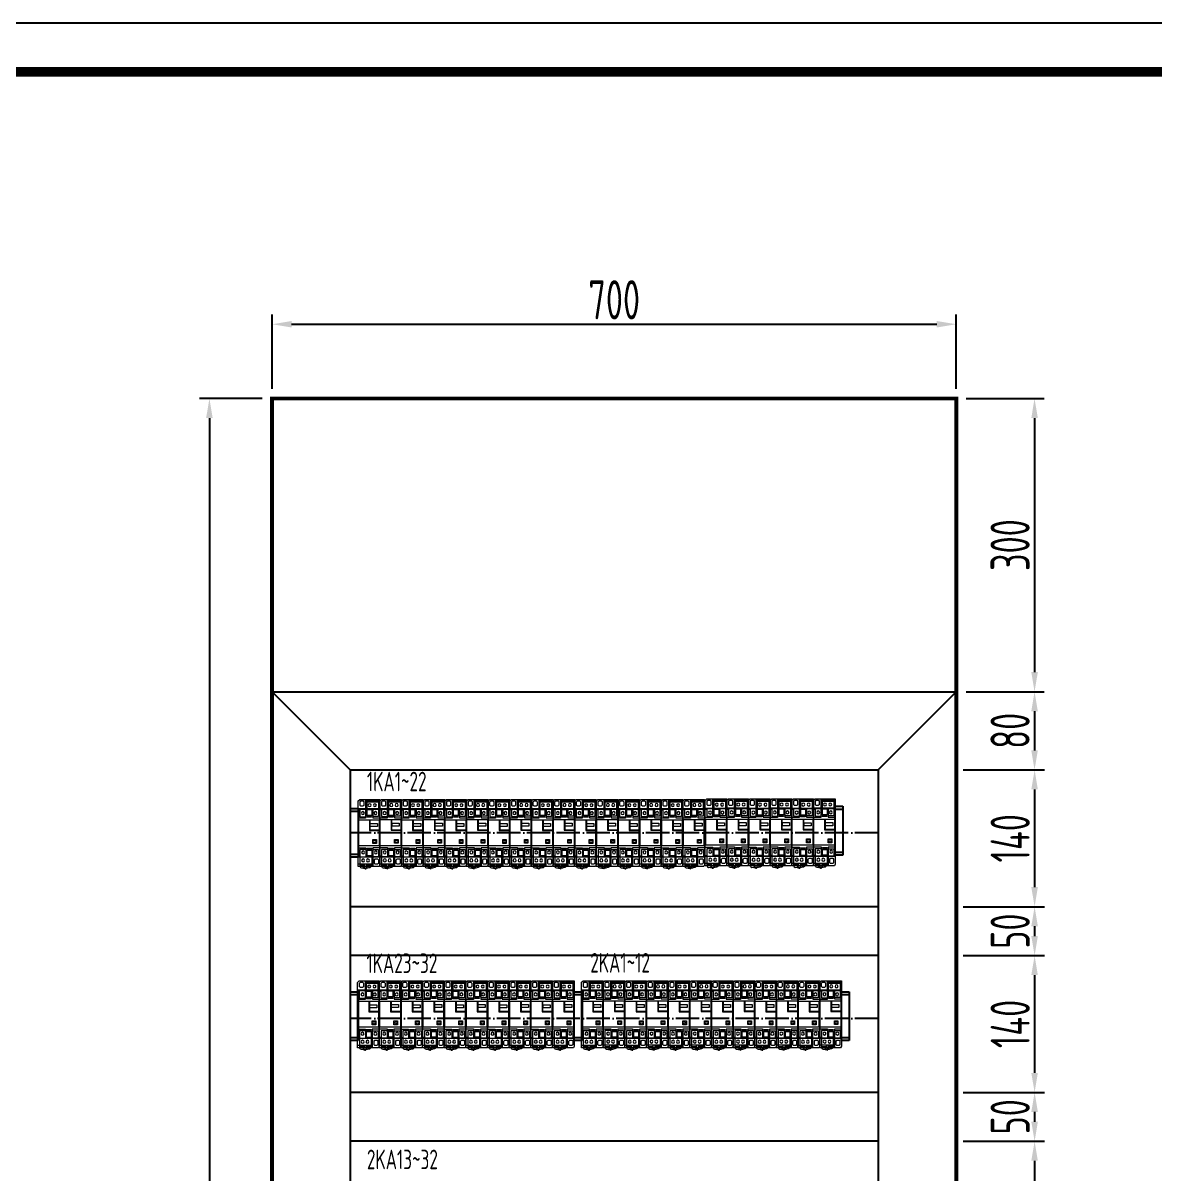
# Model space of a CAD drawing. Header units: millimetres. Extents: x 30557 to 235556, y -116603 to -73383.
# Drawn here: x 91560 to 92719, y -74560 to -73383 of the extents above; entities that cross this region are included whole.
import ezdxf

# ---------------------------------------------------------------- set-up
doc = ezdxf.new("R2010")
doc.units = ezdxf.units.MM
doc.linetypes.add('ZWCAD_ISO04W100', pattern=[30.5, 24, -3, 0.5, -3])
doc.layers.add('1', color=3, linetype='Continuous')
doc.layers.add('_Drawing', color=7, linetype='Continuous', lineweight=25)
doc.styles.add('supcon', font='sceie.shx', dxfattribs={"width": 0.75, "height": 40, "bigfont": 'sceic.shx'})
doc.dimstyles.new('supcon', dxfattribs={"dimtxt": 20, "dimasz": 20, "dimexe": 10, "dimexo": 10, "dimgap": 5, "dimtad": 1, "dimtoh": 1, "dimdec": 0, "dimzin": 0, "dimdsep": 46, "dimtxsty": 'supcon', "dimcen": 0.09, "dimclrd": 2, "dimclre": 2, "dimclrt": 2, "dimadec": 0, "dimazin": 0, "dimtfac": 1, "dimtdec": 0, "dimtofl": 0, "dimtmove": 0, "dimatfit": 3, "dimfxl": 1, "dimtolj": 1, "dimtzin": 0, "dimarcsym": 0})

# ---------------------------------------------------------------- blocks, each defined once
blk = doc.blocks.new('supcon图框')
at = {"linetype": 'Continuous'}
blk.add_line((6145.7, 4361.7), (1987.7, 4361.7), dxfattribs=at)
at = {"linetype": 'Continuous', "const_width": 10}
blk.add_lwpolyline([(2195.7, 4311.7), (6095.7, 4311.7), (6095.7, 1471.7), (2195.7, 1471.7)], close=True, dxfattribs=at)
blk = doc.blocks.new('*D149')
at = {"layer": '_Drawing', "color": 2, "linetype": 'Continuous', "lineweight": -2}
for p, q in [((91805.3, -73767.2), (91741.2, -73767.2)), ((91751.2, -73787.2), (91751.2, -75647.2)), ((91805.3, -75667.2), (91741.2, -75667.2))]:
    blk.add_line(p, q, dxfattribs=at)
at = {"layer": '_Drawing', "color": 2}
for points in [[(91754.5, -73787.2), (91747.8, -73787.2), (91751.2, -73767.2)], [(91747.8, -75647.2), (91754.5, -75647.2), (91751.2, -75667.2)]]:
    blk.add_solid(points, dxfattribs=at)
at = {"layer": 'DEFPOINTS', "color": 0}
for p in [(91815.3, -73767.2), (91751.2, -75667.2), (91815.3, -75667.2)]:
    blk.add_point(p, dxfattribs=at)
at = {"layer": '_Drawing', "color": 2, "insert": (91726.2, -74717.2), "char_height": 40, "attachment_point": 5, "rotation": 90, "style": 'supcon'}
blk.add_mtext('\\A1;1900', dxfattribs=at)
blk = doc.blocks.new('*D150')
at = {"layer": '_Drawing', "color": 2, "linetype": 'Continuous', "lineweight": -2}
for p, q in [((91815.3, -73757.2), (91815.3, -73681.2)), ((92515.3, -73757.2), (92515.3, -73681.2)), ((91835.3, -73691.2), (92495.3, -73691.2))]:
    blk.add_line(p, q, dxfattribs=at)
at = {"layer": '_Drawing', "color": 2}
for points in [[(91835.3, -73687.9), (91835.3, -73694.5), (91815.3, -73691.2)], [(92495.3, -73694.5), (92495.3, -73687.9), (92515.3, -73691.2)]]:
    blk.add_solid(points, dxfattribs=at)
at = {"layer": 'DEFPOINTS', "color": 0}
for p in [(92515.3, -73691.2), (91815.3, -73767.2), (92515.3, -73767.2)]:
    blk.add_point(p, dxfattribs=at)
at = {"layer": '_Drawing', "color": 2, "insert": (92165.3, -73666.2), "char_height": 40, "attachment_point": 5, "style": 'supcon'}
blk.add_mtext('\\A1;700', dxfattribs=at)
blk = doc.blocks.new('2触点继电器')
at = {"layer": '1', "color": 0, "lineweight": 9}
blk.add_lwpolyline([(4963.6, 37807.8), (4963.6, 37816.7), (4965.3, 37818.2), (4985.8, 37818.2), (4985.8, 37751.2), (4985, 37749.6), (4963.6, 37749.6), (4963.6, 37807.8)], dxfattribs=at)
at = {"layer": '1', "color": 0, "lineweight": 5}
for points in [[(4971.2, 37818), (4971.2, 37799.1), (4963.8, 37799.1)], [(4963.9, 37808.9), (4985.8, 37808.9)], [(4965.3, 37808.9), (4965.3, 37800.6), (4971.1, 37800.6)], [(4965.3, 37808.3), (4971.1, 37808.3)], [(4965.6, 37815.9), (4966.4, 37816.8), (4968.7, 37816.8), (4969.5, 37815.9), (4969.5, 37812.2), (4968.6, 37811.3), (4966.4, 37811.3), (4965.6, 37812.1), (4965.6, 37815.9)], [(4971.2, 37815.8), (4985.5, 37815.8)], [(4972.4, 37818), (4972.4, 37802)], [(4972.4, 37817), (4977.7, 37817)], [(4977.5, 37808.8), (4977.5, 37802)], [(4977.8, 37818.2), (4977.8, 37815.8)], [(4984.4, 37818), (4984.4, 37800.9), (4978.7, 37800.9)], [(4978.7, 37808.8), (4978.7, 37799.5), (4985.7, 37799.5)], [(4978.8, 37818.2), (4978.8, 37815.8)], [(4978.8, 37817), (4984.3, 37817)], [(4978.8, 37808.3), (4984.3, 37808.3)], [(4963.5, 37807.7), (4965.3, 37807.7)], [(4971.4, 37807.8), (4978.7, 37807.8)], [(4971.4, 37802), (4978.7, 37802)], [(4977.3, 37800), (4972.6, 37800), (4972.6, 37800.9), (4977.3, 37800.9), (4977.3, 37800)], [(4975.7, 37797.5), (4975.7, 37787.2), (4985, 37787.2)], [(4984.5, 37807.7), (4985.5, 37807.7)], [(4975.7, 37787.2), (4975.1, 37786.6)], [(4963.9, 37768.9), (4971.5, 37768.9), (4971.5, 37759.2)], [(4971.5, 37767.1), (4965.4, 37767.1), (4965.4, 37749.8)], [(4971.5, 37766.3), (4978.6, 37766.3)], [(4972.5, 37766.3), (4972.5, 37759.3)], [(4977.5, 37767.4), (4972.8, 37767.4), (4972.8, 37768.3), (4977.5, 37768.3), (4977.5, 37767.4)], [(4977.5, 37766.1), (4977.5, 37749.7)], [(4978.4, 37767.1), (4984.5, 37767.1), (4984.5, 37759.2)], [(4985.7, 37768.7), (4978.6, 37768.7), (4978.6, 37749.6)], [(4963.9, 37760.4), (4965.4, 37760.4)], [(4985.8, 37759.2), (4963.9, 37759.2)], [(4978.4, 37752.1), (4964, 37752.1)], [(4965.4, 37759.7), (4971.5, 37759.7)], [(4965.5, 37751), (4970.1, 37751)], [(4970.2, 37752.2), (4970.2, 37749.7)], [(4978.6, 37760.4), (4971.5, 37760.4)], [(4972.1, 37752.1), (4972.1, 37749.7)], [(4972.1, 37751.1), (4977.3, 37751.1)], [(4978.6, 37759.8), (4984.5, 37759.8)], [(4980.4, 37756.4), (4981.2, 37757.4), (4983.6, 37757.4), (4984.3, 37756.6), (4984.3, 37752.8), (4983.4, 37752), (4981.2, 37752), (4980.4, 37752.7), (4980.4, 37756.4)], [(4984.5, 37760.5), (4985.8, 37760.5)]]:
    blk.add_lwpolyline(points, dxfattribs=at)
at = {"layer": '1', "color": 0, "lineweight": 18}
for points in [[(4985.1, 37770.8), (4964.1, 37770.8), (4964.1, 37797.5), (4985.1, 37797.5), (4985.1, 37770.8)], [(4975.1, 37797.5), (4975.1, 37786.6), (4985.1, 37786.6)], [(4983.3, 37790.7), (4976.1, 37790.7), (4976.1, 37793.8), (4983.3, 37793.8), (4983.3, 37790.7)], [(4982.3, 37773.3), (4978.6, 37773.3), (4978.6, 37777.2), (4982.3, 37777.2), (4982.3, 37773.3)]]:
    blk.add_lwpolyline(points, dxfattribs=at)
at = {"layer": '1', "color": 0, "lineweight": 5}
for points, knots in [([(4974.3, 37811.3), (4973.7, 37811.9), (4973.7, 37812.9), (4974.3, 37813.5), (4974.8, 37814), (4975.8, 37814), (4976.5, 37813.5), (4977.1, 37812.9), (4977.1, 37811.9), (4976.5, 37811.3), (4975.8, 37810.8), (4974.8, 37810.8), (4974.3, 37811.3)], [0, 0, 0, 0, 1, 1, 1, 2, 2, 2, 3, 3, 3, 4, 4, 4, 4]), ([(4979.8, 37811.3), (4979.2, 37811.9), (4979.2, 37812.9), (4979.8, 37813.5), (4980.4, 37814), (4981.3, 37814), (4981.9, 37813.5), (4982.6, 37812.9), (4982.6, 37811.9), (4981.9, 37811.3), (4981.3, 37810.8), (4980.4, 37810.8), (4979.8, 37811.3)], [0, 0, 0, 0, 1, 1, 1, 2, 2, 2, 3, 3, 3, 4, 4, 4, 4]), ([(4967.4, 37803.2), (4966.9, 37803.8), (4966.9, 37804.7), (4967.4, 37805.3), (4968, 37806), (4969, 37806), (4969.6, 37805.3), (4970.2, 37804.7), (4970.2, 37803.8), (4969.6, 37803.2), (4969, 37802.6), (4968, 37802.6), (4967.4, 37803.2)], [0, 0, 0, 0, 1, 1, 1, 2, 2, 2, 3, 3, 3, 4, 4, 4, 4]), ([(4980.3, 37803.2), (4979.7, 37803.8), (4979.7, 37804.7), (4980.3, 37805.3), (4980.9, 37806), (4981.9, 37806), (4982.4, 37805.3), (4983.1, 37804.7), (4983.1, 37803.8), (4982.4, 37803.2), (4981.9, 37802.6), (4980.9, 37802.6), (4980.3, 37803.2)], [0, 0, 0, 0, 1, 1, 1, 2, 2, 2, 3, 3, 3, 4, 4, 4, 4]), ([(4967.6, 37763), (4967, 37763.6), (4967, 37764.6), (4967.6, 37765.1), (4968.1, 37765.8), (4969.1, 37765.8), (4969.7, 37765.1), (4970.4, 37764.6), (4970.4, 37763.6), (4969.7, 37763), (4969.1, 37762.4), (4968.1, 37762.4), (4967.6, 37763)], [0, 0, 0, 0, 1, 1, 1, 2, 2, 2, 3, 3, 3, 4, 4, 4, 4]), ([(4980.6, 37763), (4980.1, 37763.6), (4980.1, 37764.6), (4980.6, 37765.1), (4981.2, 37765.8), (4982.2, 37765.8), (4982.8, 37765.1), (4983.4, 37764.6), (4983.4, 37763.6), (4982.8, 37763), (4982.2, 37762.4), (4981.2, 37762.4), (4980.6, 37763)], [0, 0, 0, 0, 1, 1, 1, 2, 2, 2, 3, 3, 3, 4, 4, 4, 4]), ([(4965.5, 37749.6), (4965.5, 37749.6), (4966, 37747.6), (4968.7, 37748.2), (4968.7, 37748.2), (4969.2, 37747.5), (4970.6, 37747.7)], [0, 0, 0, 0, 1, 1, 1, 2, 2, 2, 2]), ([(4967.6, 37754.8), (4967, 37755.4), (4967, 37756.3), (4967.6, 37756.9), (4968.2, 37757.6), (4969.2, 37757.6), (4969.9, 37756.9), (4970.4, 37756.3), (4970.4, 37755.4), (4969.9, 37754.8), (4969.2, 37754.2), (4968.2, 37754.2), (4967.6, 37754.8)], [0, 0, 0, 0, 1, 1, 1, 2, 2, 2, 3, 3, 3, 4, 4, 4, 4]), ([(4972.6, 37754.8), (4972, 37755.4), (4972, 37756.3), (4972.6, 37756.9), (4973.2, 37757.6), (4974.2, 37757.6), (4974.8, 37756.9), (4975.3, 37756.3), (4975.3, 37755.4), (4974.8, 37754.8), (4974.2, 37754.2), (4973.2, 37754.2), (4972.6, 37754.8)], [0, 0, 0, 0, 1, 1, 1, 2, 2, 2, 3, 3, 3, 4, 4, 4, 4]), ([(4976.7, 37749.6), (4976.7, 37749.6), (4976.8, 37748.2), (4974.1, 37748.2), (4974.1, 37748.2), (4972.7, 37747.7), (4972, 37747.7)], [0, 0, 0, 0, 1, 1, 1, 2, 2, 2, 2]), ([(4972, 37747.7), (4972, 37747.5), (4971.7, 37747.2), (4971.2, 37747.2), (4970.9, 37747.2), (4970.6, 37747.5), (4970.6, 37747.7), (4970.6, 37748), (4970.9, 37748.1), (4971.2, 37748.1), (4971.7, 37748.1), (4972, 37748), (4972, 37747.7)], [0, 0, 0, 0, 1, 1, 1, 2, 2, 2, 3, 3, 3, 4, 4, 4, 4])]:
    blk.add_open_spline(points, degree=3, knots=knots, dxfattribs=at)
at = {"layer": '1', "color": 0, "lineweight": 18}
blk.add_open_spline([(4981.6, 37775.2), (4981.6, 37774.6), (4981.1, 37774), (4980.5, 37774), (4979.8, 37774), (4979.3, 37774.6), (4979.3, 37775.2), (4979.3, 37775.8), (4979.8, 37776.3), (4980.5, 37776.3), (4981.1, 37776.3), (4981.6, 37775.8), (4981.6, 37775.2)], degree=3, knots=[0, 0, 0, 0, 1, 1, 1, 2, 2, 2, 3, 3, 3, 4, 4, 4, 4], dxfattribs=at)
at = {"layer": '1', "color": 0, "lineweight": 5}
for points in [[(4968.9, 37749.7), (4968.9, 37749.7), (4970.4, 37748), (4970.7, 37748.1)], [(4973.3, 37749.6), (4973.3, 37749.6), (4972.2, 37748.2), (4971.7, 37748.1)]]:
    blk.add_open_spline(points, degree=3, dxfattribs=at)
blk = doc.blocks.new('固定块')
for p, q in [((516096.3, 339845.1), (516104.3, 339845.1)), ((516096.3, 339795.1), (516096.3, 339845.1)), ((516096.3, 339842.1), (516104.3, 339842.1)), ((516104.3, 339845.1), (516104.3, 339795.1)), ((516096.3, 339798.1), (516104.3, 339798.1)), ((516104.3, 339795.1), (516096.3, 339795.1))]:
    blk.add_line(p, q)
blk = doc.blocks.new('*D167')
at = {"color": 2, "linetype": 'Continuous', "lineweight": -2}
for p, q in [((92525.3, -74067.2), (92605.3, -74067.2)), ((92595.3, -74087.2), (92595.3, -74127.2)), ((92535.3, -74147.2), (92605.3, -74147.2))]:
    blk.add_line(p, q, dxfattribs=at)
at = {"color": 2}
for points in [[(92598.7, -74087.2), (92592, -74087.2), (92595.3, -74067.2)], [(92592, -74127.2), (92598.7, -74127.2), (92595.3, -74147.2)]]:
    blk.add_solid(points, dxfattribs=at)
at = {"layer": 'DEFPOINTS', "color": 0}
for p in [(92515.3, -74067.2), (92525.3, -74147.2), (92595.3, -74147.2)]:
    blk.add_point(p, dxfattribs=at)
at = {"color": 2, "insert": (92570.3, -74107.2), "char_height": 40, "attachment_point": 5, "rotation": 90, "style": 'supcon'}
blk.add_mtext('\\A1;80', dxfattribs=at)
blk = doc.blocks.new('*D168')
at = {"color": 2, "lineweight": -2}
for p, q in [((92522.2, -74147.2), (92605.4, -74147.2)), ((92595.4, -74167.2), (92595.4, -74267.2)), ((92522.2, -74287.2), (92605.4, -74287.2))]:
    blk.add_line(p, q, dxfattribs=at)
at = {"color": 2}
for points in [[(92598.7, -74167.2), (92592, -74167.2), (92595.4, -74147.2)], [(92592, -74267.2), (92598.7, -74267.2), (92595.4, -74287.2)]]:
    blk.add_solid(points, dxfattribs=at)
at = {"layer": 'DEFPOINTS', "color": 0}
for p in [(92512.2, -74147.2), (92512.2, -74287.2), (92595.4, -74287.2)]:
    blk.add_point(p, dxfattribs=at)
at = {"color": 2, "insert": (92570.4, -74217.2), "char_height": 40, "attachment_point": 5, "rotation": 90, "style": 'supcon'}
blk.add_mtext('\\A1;140', dxfattribs=at)
blk = doc.blocks.new('*D169')
at = {"color": 2, "linetype": 'Continuous', "lineweight": -2}
for p, q in [((92525.4, -74287.2), (92605.4, -74287.2)), ((92595.4, -74307.2), (92595.4, -74317.2)), ((92525.4, -74337.2), (92605.4, -74337.2))]:
    blk.add_line(p, q, dxfattribs=at)
at = {"color": 2}
for points in [[(92598.7, -74307.2), (92592, -74307.2), (92595.4, -74287.2)], [(92592, -74317.2), (92598.7, -74317.2), (92595.4, -74337.2)]]:
    blk.add_solid(points, dxfattribs=at)
at = {"layer": 'DEFPOINTS', "color": 0}
for p in [(92515.4, -74287.2), (92515.4, -74337.2), (92595.4, -74337.2)]:
    blk.add_point(p, dxfattribs=at)
at = {"color": 2, "insert": (92570.4, -74312.2), "char_height": 40, "attachment_point": 5, "rotation": 90, "style": 'supcon'}
blk.add_mtext('\\A1;50', dxfattribs=at)
blk = doc.blocks.new('*D170')
at = {"color": 2, "lineweight": -2}
for p, q in [((92522.2, -74337.2), (92605.4, -74337.2)), ((92595.4, -74357.2), (92595.4, -74457.2)), ((92522.2, -74477.2), (92605.4, -74477.2))]:
    blk.add_line(p, q, dxfattribs=at)
at = {"color": 2}
for points in [[(92598.7, -74357.2), (92592, -74357.2), (92595.4, -74337.2)], [(92592, -74457.2), (92598.7, -74457.2), (92595.4, -74477.2)]]:
    blk.add_solid(points, dxfattribs=at)
at = {"layer": 'DEFPOINTS', "color": 0}
for p in [(92512.2, -74337.2), (92512.2, -74477.2), (92595.4, -74477.2)]:
    blk.add_point(p, dxfattribs=at)
at = {"color": 2, "insert": (92570.4, -74407.2), "char_height": 40, "attachment_point": 5, "rotation": 90, "style": 'supcon'}
blk.add_mtext('\\A1;140', dxfattribs=at)
blk = doc.blocks.new('*D171')
at = {"color": 2, "linetype": 'Continuous', "lineweight": -2}
for p, q in [((92525.4, -74477.2), (92605.4, -74477.2)), ((92595.4, -74497.2), (92595.4, -74507.2)), ((92525.4, -74527.2), (92605.4, -74527.2))]:
    blk.add_line(p, q, dxfattribs=at)
at = {"color": 2}
for points in [[(92598.7, -74497.2), (92592, -74497.2), (92595.4, -74477.2)], [(92592, -74507.2), (92598.7, -74507.2), (92595.4, -74527.2)]]:
    blk.add_solid(points, dxfattribs=at)
at = {"layer": 'DEFPOINTS', "color": 0}
for p in [(92515.4, -74477.2), (92515.4, -74527.2), (92595.4, -74527.2)]:
    blk.add_point(p, dxfattribs=at)
at = {"color": 2, "insert": (92570.4, -74502.2), "char_height": 40, "attachment_point": 5, "rotation": 90, "style": 'supcon'}
blk.add_mtext('\\A1;50', dxfattribs=at)
blk = doc.blocks.new('*D172')
at = {"color": 2, "lineweight": -2}
for p, q in [((92522.2, -74527.2), (92605.4, -74527.2)), ((92595.4, -74547.2), (92595.4, -74647.2)), ((92522.2, -74667.2), (92605.4, -74667.2))]:
    blk.add_line(p, q, dxfattribs=at)
at = {"color": 2}
for points in [[(92598.7, -74547.2), (92592, -74547.2), (92595.4, -74527.2)], [(92592, -74647.2), (92598.7, -74647.2), (92595.4, -74667.2)]]:
    blk.add_solid(points, dxfattribs=at)
at = {"layer": 'DEFPOINTS', "color": 0}
for p in [(92512.2, -74527.2), (92512.2, -74667.2), (92595.4, -74667.2)]:
    blk.add_point(p, dxfattribs=at)
at = {"color": 2, "insert": (92570.4, -74597.2), "char_height": 40, "attachment_point": 5, "rotation": 90, "style": 'supcon'}
blk.add_mtext('\\A1;140', dxfattribs=at)
blk = doc.blocks.new('*D180')
at = {"color": 2, "lineweight": -2}
for p, q in [((92525.3, -73767.2), (92605.3, -73767.2)), ((92595.3, -73787.2), (92595.3, -74047.2)), ((92525.3, -74067.2), (92605.3, -74067.2))]:
    blk.add_line(p, q, dxfattribs=at)
at = {"color": 2}
for points in [[(92598.7, -73787.2), (92592, -73787.2), (92595.3, -73767.2)], [(92592, -74047.2), (92598.7, -74047.2), (92595.3, -74067.2)]]:
    blk.add_solid(points, dxfattribs=at)
at = {"layer": 'DEFPOINTS', "color": 0}
for p in [(92515.3, -73767.2), (92515.3, -74067.2), (92595.3, -74067.2)]:
    blk.add_point(p, dxfattribs=at)
at = {"color": 2, "insert": (92570.3, -73917.2), "char_height": 40, "attachment_point": 5, "rotation": 90, "style": 'supcon'}
blk.add_mtext('\\A1;300', dxfattribs=at)

msp = doc.modelspace()

# ---------------------------------------------------------------- linework, layer by layer
for p, q in [((91815.3, -74067.2), (92515.3, -74067.2)), ((91895.3, -74147.2), (91815.3, -74067.2)), ((92435.3, -74147.2), (92515.3, -74067.2)), ((91895.3, -74147.2), (92435.3, -74147.2))]:
    msp.add_line(p, q)
at = {"color": 4, "linetype": 'ZWCAD_ISO04W100', "lineweight": -3}
for p, q in [((92435.3, -74211.5), (91895.4, -74211.5)), ((92435.3, -74401.5), (91895.4, -74401.5))]:
    msp.add_line(p, q, dxfattribs=at)
at = {"lineweight": -3}
for p, q in [((92435.3, -74287.2), (91895.3, -74287.2)), ((92435.3, -74337.2), (91895.3, -74337.2)), ((92435.3, -74477.2), (91895.3, -74477.2)), ((92435.3, -74527.2), (91895.3, -74527.2))]:
    msp.add_line(p, q, dxfattribs=at)
at = {"layer": '_Drawing'}
msp.add_line((91895.3, -74147.2), (91895.3, -75427.2), dxfattribs=at)
at = {"layer": '_Drawing', "lineweight": -3}
for p, q in [((91895.3, -74147.2), (92435.3, -74147.2)), ((92435.3, -74147.2), (92435.3, -75427.2))]:
    msp.add_line(p, q, dxfattribs=at)
at = {"layer": '_Drawing', "color": 1, "const_width": 4}
msp.add_lwpolyline([(91815.3, -73767.2), (92515.3, -73767.2), (92515.3, -75667.2), (91815.3, -75667.2)], close=True, dxfattribs=at)

# ---------------------------------------------------------------- block references
for name, p in [('supcon图框', (88147.8, -77744.7)), ('固定块', (-424200.9, -414031.7)), ('固定块', (-423705, -414029.5)), ('固定块', (-424200.9, -414219.3)), ('固定块', (-423971.9, -414219.3)), ('固定块', (-423698.6, -414219.3))]:
    msp.add_blockref(name, p)
at = {"lineweight": -3}
for p in [(86939.7, -111995.7), (86961.9, -111995.6), (86984, -111995.7), (87006.2, -111995.6), (87028.3, -111995.7), (87050.5, -111995.6), (87072.6, -111995.7), (87094.8, -111995.6), (87116.9, -111995.7), (87139.1, -111995.6), (87161.2, -111995.7), (87183.4, -111995.6), (87205.5, -111995.7), (87227.7, -111995.6), (87249.8, -111995.7), (87272, -111995.6), (87294.8, -111995.1), (87316.9, -111995), (87339.1, -111995.1), (87361.2, -111995), (87383.4, -111995.1), (87405.5, -111995), (86939.2, -112181.3), (86961.4, -112181.2), (86983.5, -112181.3), (87005.7, -112181.2), (87027.8, -112181.3), (87050, -112181.2), (87072.1, -112181.3), (87094.3, -112181.2), (87116.4, -112181.3), (87138.6, -112181.2), (87168.2, -112181.2), (87190.4, -112181.1), (87212.5, -112181.2), (87234.7, -112181.1), (87256.8, -112181.2), (87279, -112181.1), (87301.1, -112181.2), (87323.3, -112181.1), (87345.4, -112181.2), (87367.6, -112181.1), (87389.7, -112181.2), (87411.9, -112181.1)]:
    msp.add_blockref('2触点继电器', p, dxfattribs=at)

# ---------------------------------------------------------------- texts
at = {"layer": '1', "color": 3, "style": 'supcon', "width": 0.75}
for s, p in [('1KA1~22', (91912.3, -74169.1)), ('1KA23~32', (91911.8, -74355.1)), ('2KA1~12', (92140.8, -74354.6)), ('2KA13~32', (91912.3, -74555.8))]:
    msp.add_text(s, height=20, dxfattribs=at).set_placement(p)

# ---------------------------------------------------------------- dimensions: what is measured, and where the dimension line sits
dim = msp.add_linear_dim(base=(92595.3, -74067.2), p1=(92515.3, -73767.2), p2=(92515.3, -74067.2), angle=90, dimstyle='supcon')
dim.commit()
dim.dimension.update_dxf_attribs({"geometry": '*D180', "text_midpoint": (92570.3, -73917.2)})
at = {"linetype": 'Continuous'}
dim = msp.add_linear_dim(base=(92595.3, -74147.2), p1=(92515.3, -74067.2), p2=(92525.3, -74147.2), angle=90, dimstyle='supcon', dxfattribs=at)
dim.commit()
dim.dimension.update_dxf_attribs({"geometry": '*D167', "text_midpoint": (92570.3, -74107.2)})
at = {"color": 1}
for base, p1, p2, picture, middle in [((92595.4, -74287.2), (92512.2, -74147.2), (92512.2, -74287.2), '*D168', (92570.4, -74217.2)), ((92595.4, -74477.2), (92512.2, -74337.2), (92512.2, -74477.2), '*D170', (92570.4, -74407.2)), ((92595.4, -74667.2), (92512.2, -74527.2), (92512.2, -74667.2), '*D172', (92570.4, -74597.2))]:
    dim = msp.add_linear_dim(base=base, p1=p1, p2=p2, angle=90, dimstyle='supcon', dxfattribs=at)
    dim.commit()
    dim.dimension.update_dxf_attribs({"geometry": picture, "text_midpoint": middle})
at = {"linetype": 'Continuous'}
for base, p1, p2, picture, middle in [((92595.4, -74337.2), (92515.4, -74287.2), (92515.4, -74337.2), '*D169', (92595.4, -74312.2)), ((92595.4, -74527.2), (92515.4, -74477.2), (92515.4, -74527.2), '*D171', (92595.4, -74502.2))]:
    dim = msp.add_linear_dim(base=base, p1=p1, p2=p2, angle=90, dimstyle='supcon', dxfattribs=at)
    dim.commit()
    dim.dimension.update_dxf_attribs({"geometry": picture, "text_midpoint": middle, "dimtype": 160})
at = {"layer": '_Drawing', "linetype": 'Continuous'}
dim = msp.add_linear_dim(base=(92515.3, -73691.2), p1=(91815.3, -73767.2), p2=(92515.3, -73767.2), dimstyle='supcon', dxfattribs=at)
dim.commit()
dim.dimension.update_dxf_attribs({"geometry": '*D150', "text_midpoint": (92165.3, -73666.2)})
dim = msp.add_linear_dim(base=(91751.2, -75667.2), p1=(91815.3, -73767.2), p2=(91815.3, -75667.2), angle=90, dimstyle='supcon', dxfattribs=at)
dim.commit()
dim.dimension.update_dxf_attribs({"geometry": '*D149', "text_midpoint": (91726.2, -74717.2)})

doc.saveas('drawing.dxf')
